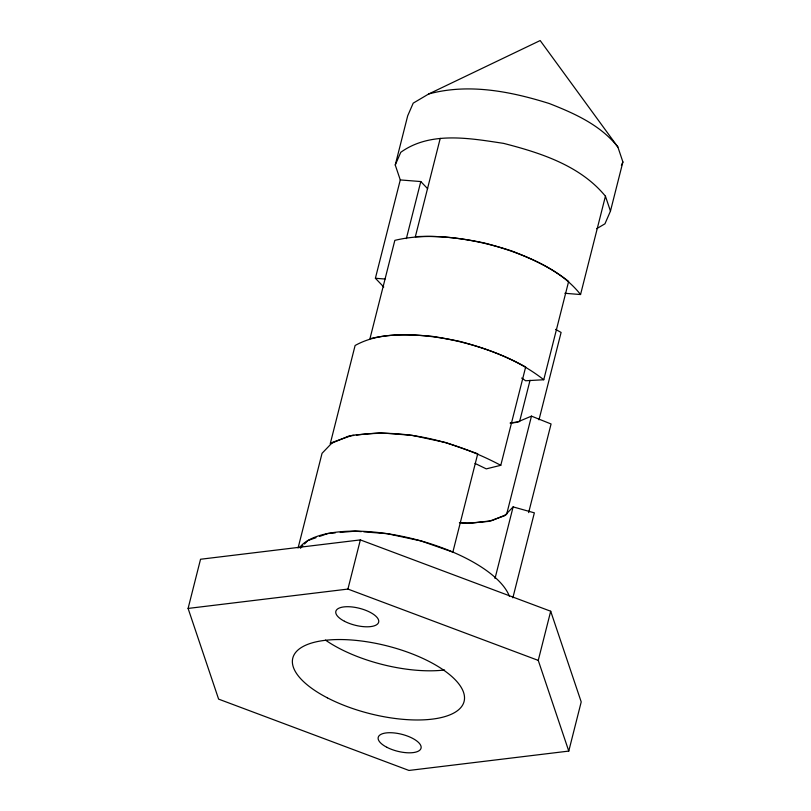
<?xml version="1.0" encoding="UTF-8"?>
<svg xmlns="http://www.w3.org/2000/svg" width="811" height="811" viewBox="0 0 811 811"><rect width="100%" height="100%" fill="white"/><g stroke="black" fill="none" stroke-linecap="round" stroke-linejoin="round"><path stroke-width="1.22" d="M188.101 608.432L200.54 559.255L360.358 539.903L550.699 611.23L581.213 701.92L568.775 751.087L408.957 770.45L218.615 699.123L188.101 608.432L347.919 589.07L538.251 660.397L568.775 751.087M298.083 548.003L322.048 453.308L332.682 442.248L352.663 435.183L380.045 432.8L412.14 435.345L445.807 442.563L477.75 453.744L452.862 552.088L420.919 540.907L387.263 533.689L363.804 531.834M383.765 287.003L375.392 278.264L400.279 179.93L395.251 164.998L407.69 115.821L413.204 103.149L428.705 93.975L540.177 40.55L617.881 147.024L622.899 161.957L610.46 211.124L604.955 223.806L596.683 228.692M406.352 238.616L420.787 181.552L400.279 179.93M440.241 138.357L415.354 236.7C448.209 234.866 480.811 240.887 511.964 251.045C537.287 260.97 563.321 272.597 580.554 294.535L605.432 196.191C580.301 165.576 540.684 152.904 503.631 143.385C470.035 138.306 430.367 130.966 400.756 152.316L395.251 164.998M347.919 589.07L360.358 539.903M475.023 463.405L486.265 468.87L500.782 465.311L525.67 366.977C496.535 350.778 464.368 341.096 431.482 336.251C405.824 334.152 378.392 332.53 355.106 345.496L330.219 443.84L348.76 436.044L353.768 435.436M530.039 380.288L519.598 421.568L510.109 423.068M528.64 512.613L551.074 423.981L531.479 416.134L506.591 514.478L492.895 520.226M543.755 379.751L568.643 281.417C544.049 261.994 514.417 250.873 484.38 242.996C454.981 236.893 424.417 233.294 394.835 240.36L369.958 338.704C399.529 331.638 430.094 335.227 459.502 341.34C489.53 349.217 519.162 360.337 543.755 379.751L525.619 380.754L521.655 378.048M495.004 578.527L513.13 506.895L534.358 512.846L512.856 597.839M538.98 419.855L561.1 332.439L555.565 329.367M538.251 660.397L550.699 611.23M621.398 165.414L622.899 161.957M300.435 548.246L302.888 545.691M304.53 543.988L307.795 540.582L316.026 537.673M513.13 506.895L504.624 515.745L488.627 521.402L466.73 523.298L459.391 522.72M531.479 416.134L516.637 422.369L510.454 423.119M319.554 536.426L327.786 533.516L335.247 532.878M428.705 93.975C468.616 83.087 510.656 91.41 549.29 103.534C574.604 113.459 600.647 125.087 617.881 147.024M356.282 435.132C405.966 428.096 456.968 442.107 500.782 465.311M491.76 520.703L470.704 523.257L460.618 522.7M340.225 532.442L355.167 531.144L361.331 531.631M375.392 278.264L385.043 279.035M564.861 293.288L580.554 294.535M420.787 181.552L427.681 188.75M605.432 196.191L610.46 211.124M444.57 669.977A88.358 34.954 14.2 0 1 325.485 640.102M299.583 547.577A110.448 43.682 14.2 0 1 408.572 537.744A110.448 43.682 14.2 0 1 509.349 596.176M344.462 621.267A22.09 8.739 14.2 0 0 378.625 622.28A22.09 8.739 14.2 0 0 348.618 606.719A22.09 8.739 14.2 0 0 344.462 621.267M386.857 747.286A22.09 8.739 14.2 0 0 421.021 748.289A22.09 8.739 14.2 0 0 391.024 732.728A22.09 8.739 14.2 0 0 386.857 747.286M327.33 697.825A88.358 34.954 14.2 0 0 463.983 701.85A88.358 34.954 14.2 0 0 343.996 639.605A88.358 34.954 14.2 0 0 327.33 697.825"/></g></svg>
